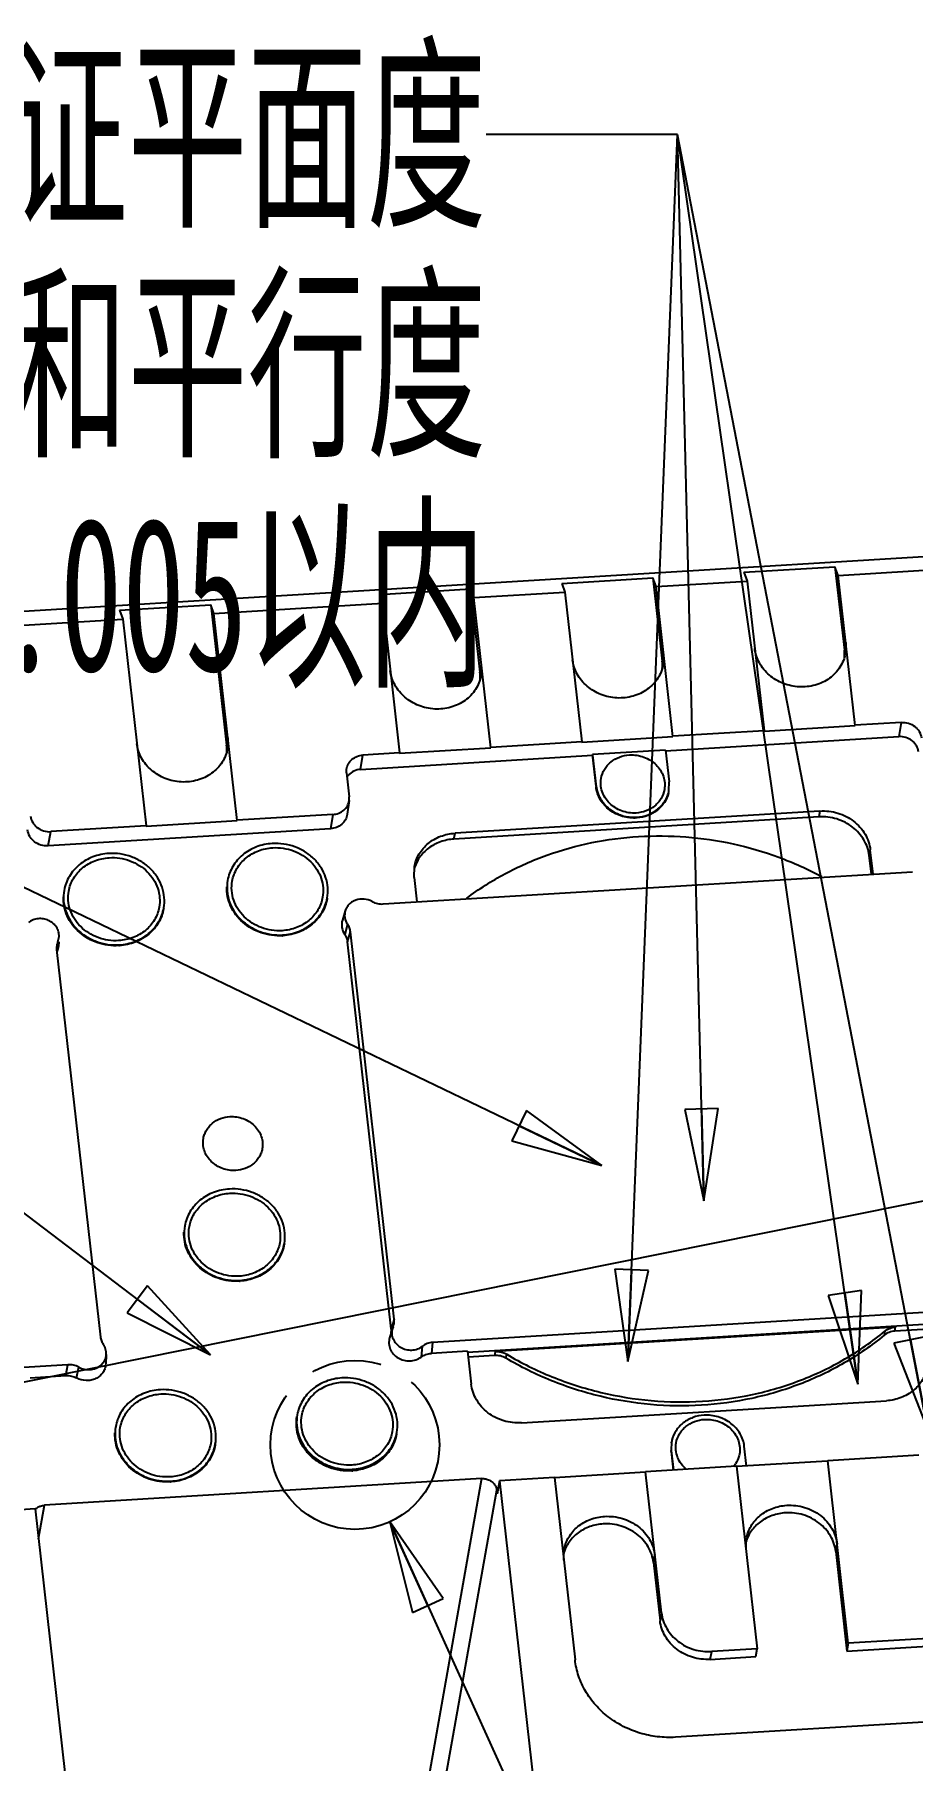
# Model space of a CAD drawing. Header units: millimetres. Extents: x 3 to 104, y 2 to 73.
# Drawn here: x 86.08 to 93.25, y 24.46 to 38.55 of the extents above; entities that cross this region are included whole.
import ezdxf

# ---------------------------------------------------------------- set-up
doc = ezdxf.new("R2010")
doc.units = ezdxf.units.MM
doc.header["$LTSCALE"] = 5.775
doc.linetypes.add('PHANTOM', pattern=[0.8, 0.45, -0.05, 0.1, -0.05, 0.1, -0.05])
doc.layers.get('0').update_dxf_attribs({"linetype": 'CONTINUOUS'})
doc.layers.add('DEFAULT_3', color=7, linetype='PHANTOM')
doc.layers.add('NOTE', color=7, linetype='CONTINUOUS')
doc.styles.get("Standard").update_dxf_attribs({"font": 'txt', "width": 0.6})
doc.dimstyles.get("Standard").update_dxf_attribs({"dimtxt": 0.625, "dimasz": 0.75, "dimexe": 1.75, "dimexo": 0.875, "dimtad": 1, "dimdec": 3, "dimzin": 0, "dimdsep": 46, "dimtxsty": 'Standard', "dimblk": 'CLOSED', "dimblk1": 'CLOSED', "dimblk2": 'CLOSED', "dimcen": 0.09, "dimadec": 0, "dimazin": 0, "dimtol": 1, "dimtp": 0.001, "dimtm": 0.001, "dimtfac": 1, "dimtdec": 3, "dimtofl": 0, "dimtmove": 0, "dimatfit": 3, "dimldrblk": 'CLOSED', "dimfxl": 0, "dimtolj": 1, "dimtzin": 0, "dimarcsym": 0})

# ---------------------------------------------------------------- blocks, each defined once
blk = doc.blocks.new('_CLOSED')
at = {"color": 0, "linetype": 'ByBlock'}
for p, q in [((0, 0), (-1, 0.183)), ((-1, 0.183), (-1, -0.183)), ((-1, -0.183), (0, 0)), ((-1, 0), (0, 0))]:
    blk.add_line(p, q, dxfattribs=at)

msp = doc.modelspace()

# ---------------------------------------------------------------- linework, layer by layer
at = {"color": 7, "linetype": 'Continuous'}
for p, q in [((97.4745, 34.5397), (76.7933, 33.2821)), ((92.6462, 34.1365), (97.7376, 34.4461)), ((90.3878, 34.0722), (91.1317, 34.1175)), ((91.1317, 34.1175), (91.2087, 33.4367)), ((91.1584, 34.046), (91.1317, 34.1175)), ((91.8757, 34.1627), (92.6196, 34.208)), ((91.8757, 34.1627), (91.9023, 34.0913)), ((92.6196, 34.208), (92.6965, 33.5272)), ((92.6462, 34.1365), (92.6196, 34.208)), ((92.7839, 32.9116), (92.6462, 34.1365)), ((88.9, 33.9818), (89.6439, 34.027)), ((88.9, 33.9818), (88.9266, 33.9103)), ((89.6439, 34.027), (89.7208, 33.3463)), ((89.6705, 33.9555), (89.6439, 34.027)), ((89.6705, 33.9555), (90.4145, 34.0008)), ((89.8082, 32.7306), (89.6705, 33.9555)), ((90.3878, 34.0722), (90.4145, 34.0008)), ((90.4145, 34.0008), (90.5526, 32.7784)), ((91.1584, 34.046), (91.9023, 34.0913)), ((91.2961, 32.8211), (91.1584, 34.046)), ((91.9023, 34.0913), (92.0404, 32.8689)), ((86.7779, 33.8527), (87.5218, 33.898)), ((86.7779, 33.8527), (86.8045, 33.7812)), ((87.5218, 33.898), (87.6514, 32.7511)), ((87.5484, 33.8265), (87.5218, 33.898)), ((87.5484, 33.8265), (88.9266, 33.9103)), ((87.7388, 32.1354), (87.5484, 33.8265)), ((88.9266, 33.9103), (89.0647, 32.6879)), ((85.4263, 33.6974), (86.8045, 33.7812)), ((86.8045, 33.7812), (86.9953, 32.0928)), ((92.7074, 33.5886), (92.6965, 33.5272)), ((92.7074, 33.5886), (92.7046, 33.5001)), ((89.7317, 33.4076), (89.7208, 33.3463)), ((89.7317, 33.4076), (89.7289, 33.3191)), ((91.2196, 33.4981), (91.2087, 33.4367)), ((91.2196, 33.4981), (91.2167, 33.4096)), ((92.0404, 32.8689), (91.2965, 32.8237)), ((92.04, 32.8663), (92.7839, 32.9115)), ((92.0404, 32.8689), (92.04, 32.8663)), ((92.7839, 32.9116), (92.7844, 32.9141)), ((93.1605, 32.937), (92.7844, 32.9142)), ((93.1605, 32.937), (93.141, 32.8209)), ((87.6623, 32.8125), (87.6514, 32.7511)), ((87.6623, 32.8125), (87.6594, 32.724)), ((89.0647, 32.688), (88.7647, 32.6697)), ((89.0643, 32.6853), (89.8082, 32.7306)), ((89.0647, 32.6879), (89.0643, 32.6854)), ((89.8082, 32.7306), (89.8087, 32.7332)), ((90.5526, 32.7784), (89.8087, 32.7332)), ((90.5521, 32.7758), (91.2961, 32.821)), ((90.5526, 32.7784), (90.5521, 32.7758)), ((91.2368, 32.7116), (90.6408, 32.6754)), ((91.2357, 32.705), (93.141, 32.8209)), ((91.2368, 32.7116), (91.2661, 32.4526)), ((91.2961, 32.8211), (91.2965, 32.8236)), ((88.6308, 32.5248), (88.6313, 32.5559)), ((88.7453, 32.5535), (88.7647, 32.6697)), ((88.7453, 32.5535), (90.6397, 32.6687)), ((90.6408, 32.6754), (90.6397, 32.6687)), ((90.6397, 32.6687), (90.6689, 32.4099)), ((90.67, 32.4163), (90.6408, 32.6754)), ((88.6308, 32.5248), (88.6528, 32.3299)), ((90.67, 32.4163), (90.6689, 32.4099)), ((91.2638, 32.3817), (91.2661, 32.4526)), ((88.6525, 32.2995), (88.6371, 32.1868)), ((88.6523, 32.2989), (88.6528, 32.3299)), ((91.2627, 32.3755), (91.2639, 32.3819)), ((86.9949, 32.0901), (87.7388, 32.1354)), ((87.7388, 32.1354), (87.7392, 32.138)), ((88.5193, 32.1855), (87.7392, 32.138)), ((88.5193, 32.1855), (88.4999, 32.0693)), ((92.4884, 32.1659), (89.5083, 31.9847)), ((92.497, 32.2139), (89.5168, 32.0327)), ((92.497, 32.2139), (92.4884, 32.1659)), ((88.4999, 32.0693), (86.1958, 31.9292)), ((86.1958, 31.9292), (86.2152, 32.0454)), ((86.9953, 32.0928), (86.2152, 32.0454)), ((86.9953, 32.0928), (86.9949, 32.0902)), ((89.5083, 31.9847), (89.5168, 32.0327)), ((92.8993, 31.8495), (92.9078, 31.8976)), ((92.9165, 31.6974), (92.8993, 31.8495)), ((92.9303, 31.6982), (92.9078, 31.8976)), ((88.9292, 31.4549), (93.2524, 31.7178)), ((89.1826, 31.671), (89.1854, 31.7596)), ((86.3252, 31.5664), (86.3241, 31.56)), ((87.6601, 31.6476), (87.659, 31.6412)), ((89.1826, 31.671), (89.2051, 31.4717)), ((87.1387, 31.422), (87.1376, 31.4156)), ((88.4736, 31.5032), (88.4725, 31.4968)), ((88.6209, 31.4001), (88.5973, 31.3227)), ((88.6398, 31.2895), (88.6167, 31.2058)), ((86.2714, 31.1076), (86.2735, 31.1457)), ((86.2735, 31.1457), (86.2835, 31.1882)), ((86.2812, 31.1453), (86.2791, 31.1071)), ((88.6394, 31.1459), (88.6632, 31.2287)), ((88.9963, 27.9876), (88.6394, 31.146)), ((89.0206, 28.0661), (88.6632, 31.2287)), ((86.2635, 31.1031), (86.2641, 31.0829)), ((86.2641, 31.0829), (86.6215, 27.9201)), ((86.2689, 31.0631), (86.27, 31.0826)), ((86.27, 31.0826), (86.2711, 31.1027)), ((86.2711, 31.1027), (86.2714, 31.1076)), ((87.3099, 28.8274), (87.3087, 28.821)), ((88.1234, 28.683), (88.1223, 28.6766)), ((89.0206, 28.0661), (88.9963, 27.9876)), ((93.6569, 28.138), (89.3337, 27.8751)), ((89.0063, 27.9901), (88.9826, 27.9128)), ((89.0111, 28.0033), (89.0063, 27.9896)), ((89.0111, 28.0033), (89.0159, 28.0161)), ((89.6185, 27.7973), (93.3437, 28.0238)), ((93.114, 28.0003), (89.8447, 27.8015)), ((93.0264, 27.9667), (93.0207, 27.9347)), ((93.1083, 27.9683), (93.114, 28.0003)), ((93.3363, 27.9822), (93.1083, 27.9683)), ((86.6689, 27.7779), (86.6645, 27.6971)), ((89.25, 27.8445), (89.241, 27.7567)), ((89.3337, 27.8751), (89.3236, 27.7864)), ((89.6195, 27.8044), (89.3236, 27.7864)), ((89.6195, 27.8044), (89.6499, 27.5353)), ((89.839, 27.7695), (89.6249, 27.7565)), ((89.8447, 27.8015), (89.839, 27.7695)), ((89.933, 27.7469), (89.9387, 27.779)), ((86.3554, 27.694), (82.0324, 27.4311)), ((86.3391, 27.6049), (86.3554, 27.694)), ((86.4272, 27.5856), (86.4449, 27.6739)), ((86.0488, 27.5872), (86.3388, 27.6049)), ((90.0607, 27.2189), (93.0409, 27.4002)), ((86.7461, 27.1888), (86.745, 27.1825)), ((91.2852, 27.0633), (91.2829, 26.9924)), ((91.284, 27.0566), (91.2851, 27.063)), ((87.5596, 27.0444), (87.5585, 27.0381)), ((91.2818, 26.986), (91.2829, 26.9924)), ((91.2818, 26.986), (91.2991, 26.8331)), ((91.2829, 26.9924), (91.3009, 26.8332)), ((91.8972, 26.8671), (91.879, 27.0287)), ((93.3041, 26.9551), (92.5602, 26.9098)), ((90.3284, 26.7741), (89.8813, 26.7469)), ((91.0719, 26.8169), (90.3279, 26.7716)), ((90.3284, 26.7741), (90.4967, 25.2848)), ((91.0723, 26.8194), (91.0719, 26.8168)), ((91.8163, 26.8646), (91.0723, 26.8193)), ((91.2024, 25.6685), (91.0723, 26.8194)), ((92.5597, 26.9074), (91.8158, 26.8621)), ((91.8163, 26.8646), (91.9846, 25.3752)), ((92.5602, 26.9099), (92.5597, 26.9073)), ((92.7285, 25.4205), (92.5602, 26.9099)), ((89.7345, 26.7639), (86.1636, 26.5468)), ((89.7345, 26.7639), (88.6198, 20.4836)), ((88.7429, 20.3889), (89.8576, 26.6692)), ((89.861, 26.639), (89.8576, 26.6692)), ((89.8813, 26.7469), (89.861, 26.639)), ((89.8813, 26.7469), (90.2413, 23.5614)), ((86.0873, 26.5162), (85.1209, 26.4574)), ((86.0873, 26.5162), (86.4473, 23.3306)), ((86.1149, 26.272), (86.1636, 26.5468)), ((92.6253, 26.1689), (92.6362, 26.2303)), ((91.1375, 26.0784), (91.1484, 26.1398)), ((91.1375, 26.0784), (91.191, 25.6046)), ((92.6253, 26.1689), (92.7171, 25.3565)), ((91.2024, 25.6685), (91.191, 25.6046)), ((91.9846, 25.3752), (91.6126, 25.3526)), ((91.9732, 25.3113), (91.9846, 25.3752)), ((92.7285, 25.4205), (92.7171, 25.3565)), ((92.7171, 25.3565), (93.4611, 25.4018)), ((93.4724, 25.4657), (92.7285, 25.4205)), ((91.6013, 25.2887), (91.6126, 25.3526)), ((91.6013, 25.2887), (91.9732, 25.3113)), ((98.9417, 25.1167), (91.3171, 24.653))]:
    msp.add_line(p, q, dxfattribs=at)
for centre, radius, start, end in [((92.269, 33.5779), 0.3075, 186.44752, 187.23339), ((90.7811, 33.4874), 0.3075, 186.44752, 187.23339), ((90.9027, 33.4022), 0.3079, 355.33309, 6.44323), ((92.3906, 33.4927), 0.3079, 355.33309, 6.44323), ((89.2933, 33.3969), 0.3075, 186.44752, 187.23339), ((89.4149, 33.3117), 0.3079, 355.33309, 6.44323), ((87.2239, 32.8017), 0.3075, 186.44752, 187.23339), ((87.3455, 32.7165), 0.3079, 355.33309, 6.44323), ((88.74, 32.423), 0.1263, 137.23977, 148.34076), ((86.3864, 31.0968), 0.123, 156.55627, 177.02979), ((88.0809, 31.6391), 0.4439, 273.48009, 274.14246), ((86.1542, 31.113), 0.125, 336.9631, 344.86286), ((86.1504, 31.114), 0.1289, 344.86875, 353.65317), ((86.149, 31.1142), 0.1303, 353.6433, 356.997), ((86.746, 31.558), 0.4439, 273.48009, 274.14246), ((87.7307, 28.819), 0.4439, 273.48009, 274.14246), ((88.8982, 28.0523), 0.1231, 342.92071, 6.43593), ((88.8744, 27.9737), 0.1227, 350.31742, 356.63826), ((88.8734, 27.9738), 0.1237, 356.64908, 6.41982), ((91.5248, 27.0207), 0.2433, 166.52713, 169.9116), ((88.6483, 27.2707), 0.444, 273.48017, 274.43852), ((91.6182, 27.0078), 0.226, 319.50725, 327.22167), ((87.167, 27.1805), 0.4439, 273.48009, 274.13566), ((92.1996, 26.2196), 0.3092, 169.95369, 185.46368), ((90.7117, 26.1291), 0.3092, 169.95369, 185.46368), ((90.7094, 26.129), 0.3069, 185.49064, 186.44699), ((92.1972, 26.2195), 0.3069, 185.49064, 186.44699)]:
    msp.add_arc(centre, radius, start, end, dxfattribs=at)
for points, knots in [([(92.7046, 33.5001), (92.7011, 33.4802), (92.6899, 33.4409), (92.6618, 33.3862), (92.6232, 33.3374), (92.5592, 33.2817), (92.4594, 33.2344), (92.3263, 33.2202), (92.1945, 33.2487), (92.0798, 33.317), (91.9966, 33.4169), (91.9692, 33.4984), (91.964, 33.5392)], [0, 0, 0, 0, 0.0592022, 0.1187733, 0.1791396, 0.2405469, 0.3662875, 0.4957045, 0.6262767, 0.7549957, 0.8796532, 1, 1, 1, 1]), ([(91.2168, 33.4096), (91.2132, 33.3897), (91.2021, 33.3504), (91.174, 33.2957), (91.1354, 33.2469), (91.0713, 33.1912), (90.9716, 33.1439), (90.8384, 33.1297), (90.7066, 33.1583), (90.592, 33.2265), (90.5087, 33.3264), (90.4813, 33.408), (90.4761, 33.4487)], [0, 0, 0, 0, 0.0592022, 0.1187733, 0.1791396, 0.2405469, 0.3662875, 0.4957045, 0.6262767, 0.7549957, 0.8796532, 1, 1, 1, 1]), ([(89.7289, 33.3191), (89.7254, 33.2992), (89.7142, 33.26), (89.6861, 33.2053), (89.6475, 33.1564), (89.5835, 33.1007), (89.4837, 33.0534), (89.3506, 33.0392), (89.2187, 33.0678), (89.1041, 33.136), (89.0208, 33.2359), (88.9934, 33.3175), (88.9883, 33.3582)], [0, 0, 0, 0, 0.0592022, 0.1187733, 0.1791396, 0.2405469, 0.3662875, 0.4957045, 0.6262767, 0.7549957, 0.8796532, 1, 1, 1, 1]), ([(93.1605, 32.937), (93.18, 32.9382), (93.2196, 32.9336), (93.2638, 32.9111), (93.2919, 32.885), (93.3138, 32.8551), (93.323, 32.8282), (93.3251, 32.8103)], [0, 0, 0, 0, 0.2580418, 0.5136169, 0.6390187, 0.7621134, 1, 1, 1, 1]), ([(87.6595, 32.724), (87.6559, 32.7041), (87.6448, 32.6648), (87.6167, 32.6101), (87.5781, 32.5612), (87.5141, 32.5055), (87.4143, 32.4583), (87.2812, 32.444), (87.1493, 32.4726), (87.0347, 32.5409), (86.9514, 32.6408), (86.924, 32.7223), (86.9189, 32.763)], [0, 0, 0, 0, 0.0592022, 0.1187733, 0.1791396, 0.2405469, 0.3662875, 0.4957045, 0.6262767, 0.7549957, 0.8796532, 1, 1, 1, 1]), ([(93.3006, 32.698), (93.2987, 32.7153), (93.2897, 32.7414), (93.2685, 32.7704), (93.2412, 32.7957), (93.1984, 32.8175), (93.16, 32.822), (93.141, 32.8209)], [0, 0, 0, 0, 0.2378866, 0.3609813, 0.4863831, 0.7419582, 1, 1, 1, 1]), ([(88.6312, 32.5559), (88.6333, 32.5709), (88.6434, 32.6006), (88.6739, 32.6371), (88.7159, 32.6618), (88.7483, 32.6687), (88.7647, 32.6697)], [0, 0, 0, 0, 0.2402727, 0.4851963, 0.7387614, 1, 1, 1, 1]), ([(88.7453, 32.5535), (88.7267, 32.5524), (88.6902, 32.5437), (88.6595, 32.5219), (88.6473, 32.5087)], [0, 0, 0, 0, 0.5093648, 1, 1, 1, 1]), ([(90.7096, 32.4805), (90.7141, 32.5058), (90.7282, 32.5433), (90.759, 32.5857), (90.7976, 32.6234), (90.8582, 32.6581), (90.9133, 32.6697), (90.9413, 32.6714)], [0, 0, 0, 0, 0.2397515, 0.3618404, 0.4857491, 0.7390601, 1, 1, 1, 1]), ([(90.9413, 32.6714), (90.9809, 32.6738), (91.0421, 32.6647), (91.1133, 32.6296), (91.1595, 32.5931), (91.1958, 32.5482), (91.2202, 32.4973), (91.2315, 32.443), (91.2296, 32.4062), (91.2265, 32.3885)], [0, 0, 0, 0, 0.2596255, 0.3890897, 0.5164586, 0.6410385, 0.7627286, 0.882039, 1, 1, 1, 1]), ([(91.0033, 32.1573), (90.9639, 32.1542), (90.8837, 32.1624), (90.7938, 32.2068), (90.7364, 32.2592), (90.7025, 32.3051), (90.6791, 32.3558), (90.6709, 32.3919), (90.6689, 32.4099)], [0, 0, 0, 0, 0.2575077, 0.5128347, 0.6382095, 0.7611181, 0.8817015, 1, 1, 1, 1]), ([(90.67, 32.4163), (90.6721, 32.3985), (90.6801, 32.3629), (90.703, 32.3127), (90.7362, 32.2672), (90.7924, 32.215), (90.8806, 32.1702), (90.9597, 32.1609), (90.9987, 32.1633)], [0, 0, 0, 0, 0.1183159, 0.2388786, 0.361734, 0.4870496, 0.7422783, 1, 1, 1, 1]), ([(90.9948, 32.1975), (90.9552, 32.1951), (90.894, 32.2042), (90.8228, 32.2393), (90.7766, 32.2758), (90.7403, 32.3207), (90.7159, 32.3716), (90.7047, 32.4259), (90.7065, 32.4627), (90.7096, 32.4805)], [0, 0, 0, 0, 0.2596255, 0.3890897, 0.5164586, 0.6410385, 0.7627286, 0.882039, 1, 1, 1, 1]), ([(88.5193, 32.1855), (88.5357, 32.1865), (88.5679, 32.1934), (88.6098, 32.218), (88.6402, 32.2543), (88.6503, 32.284), (88.6524, 32.2989)], [0, 0, 0, 0, 0.2612386, 0.5148037, 0.7597273, 1, 1, 1, 1]), ([(91.2265, 32.3885), (91.222, 32.3631), (91.2079, 32.3256), (91.1771, 32.2832), (91.1385, 32.2455), (91.0779, 32.2108), (91.0228, 32.1992), (90.9948, 32.1975)], [0, 0, 0, 0, 0.2397515, 0.3618404, 0.4857491, 0.7390601, 1, 1, 1, 1]), ([(90.9987, 32.1633), (91.0307, 32.1652), (91.0937, 32.1784), (91.1631, 32.2182), (91.2073, 32.2612), (91.2339, 32.298), (91.2534, 32.3384), (91.2612, 32.3671), (91.2638, 32.3817)], [0, 0, 0, 0, 0.2606584, 0.5136908, 0.6374843, 0.7594402, 0.8800262, 1, 1, 1, 1]), ([(91.2596, 32.3607), (91.2531, 32.3336), (91.2359, 32.2941), (91.2011, 32.2493), (91.1584, 32.2096), (91.0927, 32.1727), (91.0335, 32.1596), (91.0033, 32.1573)], [0, 0, 0, 0, 0.2400077, 0.3622447, 0.4862684, 0.7395359, 1, 1, 1, 1]), ([(86.0511, 32.1717), (86.0532, 32.1538), (86.0624, 32.127), (86.0842, 32.0973), (86.1122, 32.0712), (86.1563, 32.0488), (86.1957, 32.0442), (86.2152, 32.0454)], [0, 0, 0, 0, 0.2378866, 0.3609813, 0.4863831, 0.7419582, 1, 1, 1, 1]), ([(88.637, 32.1862), (88.6349, 32.1708), (88.6245, 32.1403), (88.5932, 32.1028), (88.55, 32.0774), (88.5168, 32.0703), (88.4999, 32.0693)], [0, 0, 0, 0, 0.2402727, 0.4851963, 0.7387614, 1, 1, 1, 1]), ([(92.8993, 31.8495), (92.8968, 31.8718), (92.8867, 31.9164), (92.858, 31.9791), (92.8166, 32.0359), (92.7463, 32.1012), (92.636, 32.1573), (92.5372, 32.1689), (92.4884, 32.1659)], [0, 0, 0, 0, 0.1183159, 0.2388786, 0.361734, 0.4870496, 0.7422783, 1, 1, 1, 1]), ([(92.497, 32.2139), (92.5457, 32.2169), (92.6446, 32.2053), (92.7548, 32.1492), (92.8251, 32.084), (92.8666, 32.0271), (92.8953, 31.9644), (92.9053, 31.9198), (92.9078, 31.8976)], [0, 0, 0, 0, 0.2577219, 0.5129507, 0.6382663, 0.7611216, 0.8816842, 1, 1, 1, 1]), ([(86.1958, 31.9292), (86.1757, 31.928), (86.135, 31.9327), (86.0897, 31.9558), (86.0607, 31.9827), (86.0383, 32.0134), (86.0288, 32.041), (86.0267, 32.0594)], [0, 0, 0, 0, 0.2580418, 0.5136169, 0.6390187, 0.7621134, 1, 1, 1, 1]), ([(89.5083, 31.9847), (89.4707, 31.9824), (89.3969, 31.9676), (89.3143, 31.9236), (89.26, 31.8756), (89.2262, 31.8344), (89.1999, 31.7888), (89.1878, 31.756), (89.1831, 31.7393)], [0, 0, 0, 0, 0.2601408, 0.5133325, 0.6373128, 0.7595069, 0.8802058, 1, 1, 1, 1]), ([(89.1854, 31.7596), (89.1886, 31.7778), (89.1985, 31.8138), (89.2228, 31.8643), (89.256, 31.9102), (89.3113, 31.964), (89.398, 32.0137), (89.4767, 32.0302), (89.5168, 32.0327)], [0, 0, 0, 0, 0.1199739, 0.24056, 0.362516, 0.4863095, 0.7393418, 1, 1, 1, 1]), ([(89.6128, 31.5027), (89.7114, 31.5766), (89.922, 31.7103), (90.2663, 31.8625), (90.6338, 31.9647), (91.0159, 32.0146), (91.404, 32.0111), (91.789, 31.9544), (92.1623, 31.8457), (92.3986, 31.7397), (92.512, 31.679)], [0, 0, 0, 0, 0.1208178, 0.2434656, 0.3677901, 0.4934678, 0.620052, 0.7470218, 0.8738378, 1, 1, 1, 1]), ([(86.6898, 31.8671), (86.6458, 31.8644), (86.559, 31.8462), (86.4636, 31.7915), (86.4028, 31.7322), (86.3663, 31.6816), (86.3396, 31.6259), (86.3288, 31.5863), (86.3252, 31.5663)], [0, 0, 0, 0, 0.2606913, 0.5137186, 0.6375181, 0.7594856, 0.8801006, 1, 1, 1, 1]), ([(87.1387, 31.4221), (87.1437, 31.45), (87.1465, 31.5078), (87.1288, 31.5933), (87.0903, 31.6734), (87.0332, 31.744), (86.9606, 31.8014), (86.8762, 31.8428), (86.7845, 31.8662), (86.7212, 31.869), (86.6898, 31.8671)], [0, 0, 0, 0, 0.1177896, 0.23693, 0.358459, 0.4828735, 0.6100741, 0.7393715, 0.8698211, 1, 1, 1, 1]), ([(88.0247, 31.9483), (87.9806, 31.9456), (87.8939, 31.9274), (87.7985, 31.8726), (87.7377, 31.8134), (87.7012, 31.7628), (87.6745, 31.7071), (87.6637, 31.6675), (87.6601, 31.6475)], [0, 0, 0, 0, 0.2606913, 0.5137186, 0.6375181, 0.7594856, 0.8801006, 1, 1, 1, 1]), ([(87.6977, 31.6411), (87.7009, 31.6592), (87.7108, 31.6951), (87.735, 31.7456), (87.7682, 31.7915), (87.8233, 31.8453), (87.91, 31.8949), (87.9886, 31.9114), (88.0286, 31.9139)], [0, 0, 0, 0, 0.1198829, 0.2404924, 0.3624624, 0.4862503, 0.7393144, 1, 1, 1, 1]), ([(88.4736, 31.5032), (88.4786, 31.5312), (88.4814, 31.589), (88.4637, 31.6745), (88.4252, 31.7546), (88.3681, 31.8251), (88.2955, 31.8826), (88.2111, 31.924), (88.1194, 31.9474), (88.0561, 31.9502), (88.0247, 31.9483)], [0, 0, 0, 0, 0.1177896, 0.23693, 0.358459, 0.4828735, 0.6100741, 0.7393715, 0.8698211, 1, 1, 1, 1]), ([(88.0286, 31.9139), (88.0571, 31.9156), (88.1146, 31.913), (88.1979, 31.8918), (88.2745, 31.8542), (88.3404, 31.802), (88.3922, 31.7379), (88.4271, 31.6652), (88.4432, 31.5875), (88.4406, 31.5351), (88.4361, 31.5097)], [0, 0, 0, 0, 0.1301581, 0.2606521, 0.3899368, 0.517129, 0.6415363, 0.7630576, 0.8822026, 1, 1, 1, 1]), ([(86.3628, 31.5599), (86.366, 31.5781), (86.3759, 31.614), (86.4001, 31.6644), (86.4333, 31.7103), (86.4884, 31.7641), (86.5751, 31.8137), (86.6537, 31.8303), (86.6937, 31.8327)], [0, 0, 0, 0, 0.1198829, 0.2404924, 0.3624624, 0.4862503, 0.7393144, 1, 1, 1, 1]), ([(86.6937, 31.8327), (86.7222, 31.8344), (86.7797, 31.8319), (86.863, 31.8107), (86.9396, 31.773), (87.0055, 31.7208), (87.0573, 31.6568), (87.0922, 31.584), (87.1083, 31.5064), (87.1057, 31.4539), (87.1012, 31.4285)], [0, 0, 0, 0, 0.1301581, 0.2606521, 0.3899368, 0.517129, 0.6415363, 0.7630576, 0.8822026, 1, 1, 1, 1]), ([(86.3252, 31.5663), (86.3203, 31.5384), (86.3175, 31.4806), (86.3352, 31.3951), (86.3737, 31.315), (86.4308, 31.2444), (86.5034, 31.187), (86.5877, 31.1456), (86.6795, 31.1222), (86.7428, 31.1194), (86.7741, 31.1213)], [0, 0, 0, 0, 0.1177896, 0.23693, 0.358459, 0.4828735, 0.6100741, 0.7393715, 0.8698211, 1, 1, 1, 1]), ([(86.7702, 31.1557), (86.7418, 31.154), (86.6843, 31.1565), (86.601, 31.1777), (86.5244, 31.2154), (86.4585, 31.2676), (86.4067, 31.3317), (86.3718, 31.4044), (86.3557, 31.482), (86.3583, 31.5345), (86.3628, 31.5599)], [0, 0, 0, 0, 0.1301581, 0.2606521, 0.3899368, 0.517129, 0.6415363, 0.7630576, 0.8822026, 1, 1, 1, 1]), ([(88.1079, 31.1961), (88.0786, 31.1943), (88.0196, 31.1965), (87.9336, 31.2165), (87.8534, 31.2525), (87.7828, 31.3028), (87.7249, 31.3652), (87.6824, 31.4371), (87.6573, 31.515), (87.653, 31.5691), (87.6541, 31.5957)], [0, 0, 0, 0, 0.1295917, 0.2595457, 0.3885509, 0.5157859, 0.6405493, 0.7625994, 0.8821794, 1, 1, 1, 1]), ([(87.6601, 31.6475), (87.6552, 31.6196), (87.6524, 31.5618), (87.6701, 31.4763), (87.7086, 31.3962), (87.7657, 31.3256), (87.8383, 31.2682), (87.9226, 31.2267), (88.0144, 31.2034), (88.0777, 31.2006), (88.109, 31.2025)], [0, 0, 0, 0, 0.1177896, 0.23693, 0.358459, 0.4828735, 0.6100741, 0.7393715, 0.8698211, 1, 1, 1, 1]), ([(88.1051, 31.2369), (88.0767, 31.2352), (88.0192, 31.2377), (87.9359, 31.2589), (87.8593, 31.2966), (87.7934, 31.3487), (87.7416, 31.4128), (87.7067, 31.4856), (87.6906, 31.5632), (87.6932, 31.6157), (87.6977, 31.6411)], [0, 0, 0, 0, 0.1301581, 0.2606521, 0.3899368, 0.517129, 0.6415363, 0.7630576, 0.8822026, 1, 1, 1, 1]), ([(86.773, 31.1149), (86.7438, 31.1131), (86.6847, 31.1153), (86.5987, 31.1353), (86.5185, 31.1713), (86.4479, 31.2216), (86.39, 31.2841), (86.3475, 31.3559), (86.3224, 31.4339), (86.3181, 31.4879), (86.3192, 31.5145)], [0, 0, 0, 0, 0.1295917, 0.2595457, 0.3885509, 0.5157859, 0.6405493, 0.7625994, 0.8821794, 1, 1, 1, 1]), ([(87.1012, 31.4285), (87.098, 31.4103), (87.0881, 31.3745), (87.0639, 31.324), (87.0307, 31.2781), (86.9755, 31.2243), (86.8889, 31.1747), (86.8102, 31.1581), (86.7702, 31.1557)], [0, 0, 0, 0, 0.1198829, 0.2404924, 0.3624624, 0.4862503, 0.7393144, 1, 1, 1, 1]), ([(86.7741, 31.1213), (86.8182, 31.124), (86.9049, 31.1422), (87.0004, 31.197), (87.0612, 31.2562), (87.0977, 31.3068), (87.1244, 31.3625), (87.1352, 31.4021), (87.1387, 31.4221)], [0, 0, 0, 0, 0.2606913, 0.5137186, 0.6375181, 0.7594856, 0.8801006, 1, 1, 1, 1]), ([(88.4361, 31.5097), (88.4328, 31.4915), (88.423, 31.4556), (88.3988, 31.4051), (88.3656, 31.3593), (88.3104, 31.3055), (88.2238, 31.2558), (88.1451, 31.2393), (88.1051, 31.2369)], [0, 0, 0, 0, 0.1198829, 0.2404924, 0.3624624, 0.4862503, 0.7393144, 1, 1, 1, 1]), ([(88.109, 31.2025), (88.1531, 31.2052), (88.2398, 31.2234), (88.3353, 31.2781), (88.3961, 31.3374), (88.4326, 31.388), (88.4593, 31.4437), (88.4701, 31.4832), (88.4736, 31.5032)], [0, 0, 0, 0, 0.2606913, 0.5137186, 0.6375181, 0.7594856, 0.8801006, 1, 1, 1, 1]), ([(88.4725, 31.4968), (88.469, 31.477), (88.4583, 31.4378), (88.432, 31.3826), (88.3961, 31.3324), (88.3362, 31.2734), (88.2422, 31.2185), (88.1566, 31.1996), (88.113, 31.1964)], [0, 0, 0, 0, 0.1199482, 0.2406028, 0.3625895, 0.4863835, 0.7393465, 1, 1, 1, 1]), ([(88.8397, 31.475), (88.8199, 31.4859), (88.7754, 31.4994), (88.7181, 31.4928), (88.6779, 31.474), (88.6523, 31.454), (88.6326, 31.4291), (88.6239, 31.4099), (88.6209, 31.4)], [0, 0, 0, 0, 0.2582367, 0.5142984, 0.6397046, 0.7622047, 0.8820332, 1, 1, 1, 1]), ([(88.8397, 31.475), (88.8532, 31.4675), (88.8827, 31.4565), (88.9141, 31.454), (88.9296, 31.4549)], [0, 0, 0, 0, 0.4992891, 1, 1, 1, 1]), ([(86.2836, 31.1882), (86.2843, 31.2014), (86.2812, 31.2287), (86.264, 31.2665), (86.2358, 31.2984), (86.1991, 31.3218), (86.157, 31.3348), (86.113, 31.3366), (86.0706, 31.3267), (86.0454, 31.3128), (86.0343, 31.3042)], [0, 0, 0, 0, 0.1178092, 0.2382622, 0.3624074, 0.4898662, 0.6192566, 0.7485507, 0.8760245, 1, 1, 1, 1]), ([(87.1376, 31.4157), (87.1341, 31.3958), (87.1234, 31.3566), (87.0971, 31.3015), (87.0612, 31.2512), (87.0014, 31.1922), (86.9073, 31.1373), (86.8217, 31.1184), (86.7781, 31.1152)], [0, 0, 0, 0, 0.1199482, 0.2406028, 0.3625895, 0.4863835, 0.7393465, 1, 1, 1, 1]), ([(88.5972, 31.3226), (88.5914, 31.3035), (88.5887, 31.2613), (88.6051, 31.2226), (88.6167, 31.2057)], [0, 0, 0, 0, 0.4933331, 1, 1, 1, 1]), ([(88.6209, 31.4), (88.6154, 31.3819), (88.6129, 31.3419), (88.6287, 31.3053), (88.6398, 31.2894)], [0, 0, 0, 0, 0.4931594, 1, 1, 1, 1]), ([(88.6632, 31.2287), (88.662, 31.2394), (88.6566, 31.2609), (88.6462, 31.2803), (88.6398, 31.2894)], [0, 0, 0, 0, 0.4946351, 1, 1, 1, 1]), ([(88.6167, 31.2057), (88.6229, 31.1968), (88.6331, 31.1776), (88.6382, 31.1565), (88.6394, 31.146)], [0, 0, 0, 0, 0.5052562, 1, 1, 1, 1]), ([(87.4626, 29.5414), (87.4647, 29.5532), (87.4711, 29.5766), (87.4868, 29.6094), (87.5084, 29.6393), (87.5442, 29.6743), (87.6006, 29.7066), (87.6518, 29.7174), (87.6778, 29.719)], [0, 0, 0, 0, 0.1198968, 0.2405033, 0.3624742, 0.4862318, 0.7393483, 1, 1, 1, 1]), ([(87.6778, 29.719), (87.7146, 29.7212), (87.7893, 29.7103), (87.8688, 29.6606), (87.914, 29.6048), (87.9367, 29.5575), (87.9472, 29.5071), (87.9456, 29.473), (87.9427, 29.4565)], [0, 0, 0, 0, 0.2600037, 0.5157337, 0.6405014, 0.7623868, 0.8818741, 1, 1, 1, 1]), ([(87.7275, 29.2789), (87.6907, 29.2767), (87.6159, 29.2876), (87.5365, 29.3373), (87.4913, 29.3931), (87.4686, 29.4404), (87.4581, 29.4908), (87.4597, 29.5249), (87.4626, 29.5414)], [0, 0, 0, 0, 0.2600037, 0.5157337, 0.6405014, 0.7623868, 0.8818741, 1, 1, 1, 1]), ([(87.9427, 29.4565), (87.9406, 29.4447), (87.9342, 29.4213), (87.9185, 29.3885), (87.8969, 29.3586), (87.8611, 29.3236), (87.8047, 29.2913), (87.7535, 29.2805), (87.7275, 29.2789)], [0, 0, 0, 0, 0.1198968, 0.2405033, 0.3624742, 0.4862318, 0.7393483, 1, 1, 1, 1]), ([(87.6745, 29.1281), (87.6304, 29.1254), (87.5437, 29.1072), (87.4483, 29.0525), (87.3875, 28.9932), (87.351, 28.9426), (87.3242, 28.8869), (87.3134, 28.8474), (87.3099, 28.8274)], [0, 0, 0, 0, 0.2606913, 0.5137186, 0.6375181, 0.7594856, 0.8801006, 1, 1, 1, 1]), ([(87.3475, 28.8209), (87.3507, 28.8391), (87.3605, 28.875), (87.3848, 28.9255), (87.418, 28.9713), (87.4731, 29.0251), (87.5597, 29.0748), (87.6384, 29.0913), (87.6784, 29.0937)], [0, 0, 0, 0, 0.1198829, 0.2404924, 0.3624624, 0.4862503, 0.7393144, 1, 1, 1, 1]), ([(88.1234, 28.6831), (88.1284, 28.711), (88.1311, 28.7688), (88.1134, 28.8543), (88.075, 28.9344), (88.0179, 29.005), (87.9452, 29.0624), (87.8609, 29.1039), (87.7692, 29.1272), (87.7058, 29.13), (87.6745, 29.1281)], [0, 0, 0, 0, 0.1177896, 0.23693, 0.358459, 0.4828735, 0.6100741, 0.7393715, 0.8698211, 1, 1, 1, 1]), ([(87.6784, 29.0937), (87.7068, 29.0954), (87.7643, 29.0929), (87.8476, 29.0717), (87.9242, 29.034), (87.9902, 28.9819), (88.042, 28.9178), (88.0769, 28.845), (88.0929, 28.7674), (88.0903, 28.7149), (88.0858, 28.6895)], [0, 0, 0, 0, 0.1301581, 0.2606521, 0.3899368, 0.517129, 0.6415363, 0.7630576, 0.8822026, 1, 1, 1, 1]), ([(87.7576, 28.3759), (87.7284, 28.3741), (87.6694, 28.3763), (87.5833, 28.3964), (87.5032, 28.4323), (87.4326, 28.4826), (87.3747, 28.5451), (87.3322, 28.6169), (87.3071, 28.6949), (87.3028, 28.749), (87.3038, 28.7756)], [0, 0, 0, 0, 0.1295917, 0.2595457, 0.3885509, 0.5157859, 0.6405493, 0.7625994, 0.8821794, 1, 1, 1, 1]), ([(87.3099, 28.8274), (87.3049, 28.7994), (87.3021, 28.7416), (87.3199, 28.6561), (87.3583, 28.576), (87.4154, 28.5055), (87.488, 28.448), (87.5724, 28.4066), (87.6641, 28.3832), (87.7274, 28.3804), (87.7588, 28.3823)], [0, 0, 0, 0, 0.1177896, 0.23693, 0.358459, 0.4828735, 0.6100741, 0.7393715, 0.8698211, 1, 1, 1, 1]), ([(87.7549, 28.4167), (87.7264, 28.415), (87.6689, 28.4176), (87.5856, 28.4388), (87.509, 28.4764), (87.4431, 28.5286), (87.3913, 28.5927), (87.3564, 28.6654), (87.3404, 28.7431), (87.3429, 28.7955), (87.3475, 28.8209)], [0, 0, 0, 0, 0.1301581, 0.2606521, 0.3899368, 0.517129, 0.6415363, 0.7630576, 0.8822026, 1, 1, 1, 1]), ([(88.0858, 28.6895), (88.0826, 28.6714), (88.0728, 28.6355), (88.0485, 28.585), (88.0153, 28.5391), (87.9602, 28.4853), (87.8736, 28.4357), (87.7949, 28.4192), (87.7549, 28.4167)], [0, 0, 0, 0, 0.1198829, 0.2404924, 0.3624624, 0.4862503, 0.7393144, 1, 1, 1, 1]), ([(87.7588, 28.3823), (87.8029, 28.385), (87.8896, 28.4032), (87.985, 28.458), (88.0458, 28.5172), (88.0823, 28.5678), (88.1091, 28.6235), (88.1199, 28.6631), (88.1234, 28.6831)], [0, 0, 0, 0, 0.2606913, 0.5137186, 0.6375181, 0.7594856, 0.8801006, 1, 1, 1, 1]), ([(88.1223, 28.6767), (88.1188, 28.6569), (88.1081, 28.6177), (88.0818, 28.5625), (88.0458, 28.5122), (87.986, 28.4532), (87.892, 28.3983), (87.8064, 28.3794), (87.7628, 28.3763)], [0, 0, 0, 0, 0.1199482, 0.2406028, 0.3625895, 0.4863835, 0.7393465, 1, 1, 1, 1]), ([(86.6215, 27.9201), (86.6227, 27.9094), (86.6281, 27.8879), (86.6385, 27.8685), (86.6448, 27.8595)], [0, 0, 0, 0, 0.4946412, 1, 1, 1, 1]), ([(88.9825, 27.9124), (88.9781, 27.8977), (88.9744, 27.8664), (88.9856, 27.8201), (89.012, 27.7791), (89.0507, 27.7473), (89.0977, 27.7278), (89.1486, 27.7223), (89.1983, 27.7314), (89.228, 27.7469), (89.241, 27.7567)], [0, 0, 0, 0, 0.1176713, 0.2369284, 0.3597898, 0.4866113, 0.6162372, 0.7464663, 0.875042, 1, 1, 1, 1]), ([(89.0061, 27.9896), (89.002, 27.9758), (88.9985, 27.9463), (89.0093, 27.9026), (89.0344, 27.8641), (89.071, 27.8343), (89.1155, 27.8162), (89.1635, 27.8114), (89.2103, 27.8204), (89.2382, 27.8354), (89.2503, 27.8447)], [0, 0, 0, 0, 0.1177062, 0.2369935, 0.3599063, 0.4867833, 0.6164402, 0.7466424, 0.8751483, 1, 1, 1, 1]), ([(89.9387, 27.779), (90.0575, 27.7086), (90.3072, 27.5855), (90.7052, 27.4583), (91.1185, 27.3908), (91.5361, 27.3849), (91.9468, 27.4407), (92.3398, 27.5569), (92.7047, 27.7303), (92.9246, 27.8827), (93.0264, 27.9667)], [0, 0, 0, 0, 0.1260468, 0.2529619, 0.3801305, 0.5069143, 0.6327223, 0.7570547, 0.8795422, 1, 1, 1, 1]), ([(93.0207, 27.9347), (92.9189, 27.8507), (92.699, 27.6983), (92.3342, 27.5249), (91.9412, 27.4087), (91.6684, 27.3716), (91.5308, 27.3632)], [0, 0, 0, 0, 0.2442847, 0.492686, 0.7448381, 1, 1, 1, 1]), ([(93.1083, 27.9683), (93.0923, 27.9674), (93.0608, 27.9607), (93.0327, 27.9447), (93.0207, 27.9347)], [0, 0, 0, 0, 0.507406, 1, 1, 1, 1]), ([(93.0264, 27.9667), (93.0384, 27.9767), (93.0664, 27.9928), (93.098, 27.9994), (93.114, 28.0003)], [0, 0, 0, 0, 0.4925938, 1, 1, 1, 1]), ([(86.5346, 27.6538), (86.5519, 27.6549), (86.586, 27.6624), (86.6227, 27.6854), (86.645, 27.7102), (86.6618, 27.7378), (86.668, 27.7619), (86.6689, 27.7778)], [0, 0, 0, 0, 0.2615172, 0.5145577, 0.6382107, 0.76008, 1, 1, 1, 1]), ([(86.6689, 27.7778), (86.6697, 27.792), (86.6661, 27.8212), (86.6532, 27.8475), (86.6448, 27.8595)], [0, 0, 0, 0, 0.4936996, 1, 1, 1, 1]), ([(89.241, 27.7567), (89.2527, 27.7654), (89.2792, 27.7795), (89.3087, 27.7854), (89.3236, 27.7864)], [0, 0, 0, 0, 0.4932896, 1, 1, 1, 1]), ([(89.3337, 27.8751), (89.3186, 27.8742), (89.2888, 27.8681), (89.262, 27.8537), (89.2503, 27.8447)], [0, 0, 0, 0, 0.5068819, 1, 1, 1, 1]), ([(89.933, 27.7469), (89.919, 27.7552), (89.8883, 27.7676), (89.8553, 27.7705), (89.839, 27.7695)], [0, 0, 0, 0, 0.4989938, 1, 1, 1, 1]), ([(89.8447, 27.8015), (89.861, 27.8025), (89.894, 27.7996), (89.9247, 27.7872), (89.9387, 27.779)], [0, 0, 0, 0, 0.5010062, 1, 1, 1, 1]), ([(86.4449, 27.6739), (86.4313, 27.6814), (86.4019, 27.6924), (86.3705, 27.6949), (86.355, 27.694)], [0, 0, 0, 0, 0.4992844, 1, 1, 1, 1]), ([(86.6645, 27.6969), (86.6638, 27.6848), (86.6589, 27.6604), (86.6417, 27.6272), (86.6157, 27.5994), (86.5828, 27.5787), (86.5449, 27.5664), (86.4914, 27.562), (86.4508, 27.5729), (86.4272, 27.5856)], [0, 0, 0, 0, 0.1179685, 0.2369579, 0.3583388, 0.4828783, 0.6105189, 0.740423, 1, 1, 1, 1]), ([(86.4449, 27.6739), (86.4585, 27.6665), (86.4878, 27.6554), (86.5191, 27.6529), (86.5346, 27.6538)], [0, 0, 0, 0, 0.4992824, 1, 1, 1, 1]), ([(91.5308, 27.3632), (91.3922, 27.3548), (91.1128, 27.3588), (90.6995, 27.4263), (90.3015, 27.5535), (90.0518, 27.6766), (89.933, 27.7469)], [0, 0, 0, 0, 0.2501264, 0.500995, 0.7513544, 1, 1, 1, 1]), ([(93.3723, 27.6732), (93.3691, 27.655), (93.3592, 27.6191), (93.3349, 27.5686), (93.3017, 27.5226), (93.2465, 27.4688), (93.1597, 27.4191), (93.081, 27.4026), (93.0409, 27.4002)], [0, 0, 0, 0, 0.1199739, 0.24056, 0.362516, 0.4863095, 0.7393418, 1, 1, 1, 1]), ([(86.3388, 27.6049), (86.3541, 27.6058), (86.3848, 27.6034), (86.4138, 27.5927), (86.4272, 27.5856)], [0, 0, 0, 0, 0.5006301, 1, 1, 1, 1]), ([(87.1107, 27.4895), (87.0666, 27.4868), (86.9799, 27.4686), (86.8845, 27.4138), (86.8237, 27.3546), (86.7872, 27.3039), (86.7605, 27.2483), (86.7497, 27.2087), (86.7461, 27.1887)], [0, 0, 0, 0, 0.2606913, 0.5137186, 0.6375181, 0.7594856, 0.8801006, 1, 1, 1, 1]), ([(87.5596, 27.0444), (87.5646, 27.0724), (87.5674, 27.1302), (87.5497, 27.2157), (87.5112, 27.2958), (87.4541, 27.3663), (87.3815, 27.4237), (87.2971, 27.4652), (87.2054, 27.4886), (87.1421, 27.4914), (87.1107, 27.4895)], [0, 0, 0, 0, 0.1177896, 0.23693, 0.358459, 0.4828735, 0.6100741, 0.7393715, 0.8698211, 1, 1, 1, 1]), ([(88.5933, 27.586), (88.5492, 27.5833), (88.4625, 27.5651), (88.367, 27.5103), (88.3062, 27.451), (88.2697, 27.4004), (88.243, 27.3448), (88.2322, 27.3052), (88.2286, 27.2852)], [0, 0, 0, 0, 0.2606913, 0.5137186, 0.6375181, 0.7594856, 0.8801006, 1, 1, 1, 1]), ([(88.2662, 27.2788), (88.2694, 27.2969), (88.2793, 27.3328), (88.3035, 27.3833), (88.3367, 27.4292), (88.3918, 27.483), (88.4785, 27.5326), (88.5571, 27.5491), (88.5971, 27.5515)], [0, 0, 0, 0, 0.1198829, 0.2404924, 0.3624624, 0.4862503, 0.7393144, 1, 1, 1, 1]), ([(89.0421, 27.1409), (89.0471, 27.1689), (89.0499, 27.2267), (89.0322, 27.3121), (88.9937, 27.3923), (88.9366, 27.4628), (88.864, 27.5202), (88.7796, 27.5617), (88.6879, 27.5851), (88.6246, 27.5879), (88.5933, 27.586)], [0, 0, 0, 0, 0.1177896, 0.23693, 0.358459, 0.4828735, 0.6100741, 0.7393715, 0.8698211, 1, 1, 1, 1]), ([(88.5971, 27.5515), (88.6256, 27.5533), (88.6831, 27.5507), (88.7664, 27.5295), (88.843, 27.4918), (88.9089, 27.4397), (88.9607, 27.3756), (88.9956, 27.3028), (89.0117, 27.2252), (89.0091, 27.1727), (89.0046, 27.1473)], [0, 0, 0, 0, 0.1301581, 0.2606521, 0.3899368, 0.517129, 0.6415363, 0.7630576, 0.8822026, 1, 1, 1, 1]), ([(90.0607, 27.2189), (90.012, 27.216), (89.9131, 27.2276), (89.8029, 27.2837), (89.7326, 27.3489), (89.6911, 27.4057), (89.6625, 27.4685), (89.6524, 27.513), (89.6499, 27.5353)], [0, 0, 0, 0, 0.2577219, 0.5129507, 0.6382663, 0.7611216, 0.8816842, 1, 1, 1, 1]), ([(86.7837, 27.1823), (86.7869, 27.2004), (86.7968, 27.2363), (86.821, 27.2868), (86.8542, 27.3327), (86.9093, 27.3865), (86.996, 27.4361), (87.0746, 27.4526), (87.1146, 27.4551)], [0, 0, 0, 0, 0.1198829, 0.2404924, 0.3624624, 0.4862503, 0.7393144, 1, 1, 1, 1]), ([(87.1146, 27.4551), (87.1431, 27.4568), (87.2006, 27.4542), (87.2839, 27.433), (87.3605, 27.3954), (87.4264, 27.3432), (87.4782, 27.2791), (87.5131, 27.2064), (87.5292, 27.1287), (87.5266, 27.0763), (87.5221, 27.0509)], [0, 0, 0, 0, 0.1301581, 0.2606521, 0.3899368, 0.517129, 0.6415363, 0.7630576, 0.8822026, 1, 1, 1, 1]), ([(88.6753, 26.8275), (88.6439, 26.8256), (88.5806, 26.8284), (88.4889, 26.8518), (88.4045, 26.8932), (88.3319, 26.9506), (88.2748, 27.0212), (88.2364, 27.1013), (88.2186, 27.1868), (88.2214, 27.2446), (88.2264, 27.2725)], [0, 0, 0, 0, 0.1301805, 0.2606248, 0.3899175, 0.5171142, 0.641529, 0.7630629, 0.8822076, 1, 1, 1, 1]), ([(88.2286, 27.2852), (88.2237, 27.2572), (88.2209, 27.1994), (88.2386, 27.114), (88.2771, 27.0338), (88.3342, 26.9633), (88.4068, 26.9059), (88.4911, 26.8644), (88.5829, 26.841), (88.6462, 26.8383), (88.6775, 26.8402)], [0, 0, 0, 0, 0.1177896, 0.23693, 0.358459, 0.4828735, 0.6100741, 0.7393715, 0.8698211, 1, 1, 1, 1]), ([(88.6736, 26.8746), (88.6452, 26.8728), (88.5877, 26.8754), (88.5044, 26.8966), (88.4278, 26.9343), (88.3619, 26.9864), (88.3101, 27.0505), (88.2752, 27.1233), (88.2591, 27.2009), (88.2617, 27.2534), (88.2662, 27.2788)], [0, 0, 0, 0, 0.1301581, 0.2606521, 0.3899368, 0.517129, 0.6415363, 0.7630576, 0.8822026, 1, 1, 1, 1]), ([(91.5503, 27.2817), (91.5196, 27.2799), (91.459, 27.2675), (91.3917, 27.2307), (91.348, 27.1906), (91.3123, 27.1452), (91.2947, 27.105), (91.2881, 27.0774)], [0, 0, 0, 0, 0.2605764, 0.5139466, 0.6379724, 0.760188, 1, 1, 1, 1]), ([(91.3225, 27.0565), (91.327, 27.0819), (91.3411, 27.1194), (91.3719, 27.1618), (91.4105, 27.1995), (91.4711, 27.2342), (91.5262, 27.2458), (91.5542, 27.2475)], [0, 0, 0, 0, 0.2397515, 0.3618404, 0.4857491, 0.7390601, 1, 1, 1, 1]), ([(91.879, 27.0287), (91.877, 27.0465), (91.8689, 27.0821), (91.846, 27.1323), (91.8128, 27.1778), (91.7566, 27.2299), (91.6684, 27.2748), (91.5893, 27.2841), (91.5503, 27.2817)], [0, 0, 0, 0, 0.1183159, 0.2388786, 0.361734, 0.4870496, 0.7422783, 1, 1, 1, 1]), ([(91.5542, 27.2475), (91.5939, 27.2499), (91.655, 27.2408), (91.7263, 27.2057), (91.7724, 27.1692), (91.8087, 27.1243), (91.8331, 27.0734), (91.8444, 27.0191), (91.8426, 26.9823), (91.8394, 26.9645)], [0, 0, 0, 0, 0.2596255, 0.3890897, 0.5164586, 0.6410385, 0.7627286, 0.882039, 1, 1, 1, 1]), ([(87.1939, 26.7374), (87.1647, 26.7356), (87.1056, 26.7378), (87.0196, 26.7579), (86.9395, 26.7938), (86.8688, 26.8441), (86.8109, 26.9066), (86.7684, 26.9784), (86.7433, 27.0564), (86.739, 27.1104), (86.7401, 27.1371)], [0, 0, 0, 0, 0.1295917, 0.2595457, 0.3885509, 0.5157859, 0.6405493, 0.7625994, 0.8821794, 1, 1, 1, 1]), ([(86.7461, 27.1887), (86.7412, 27.1607), (86.7384, 27.1029), (86.7561, 27.0175), (86.7946, 26.9374), (86.8517, 26.8668), (86.9243, 26.8094), (87.0086, 26.7679), (87.1004, 26.7446), (87.1637, 26.7418), (87.195, 26.7437)], [0, 0, 0, 0, 0.1177896, 0.23693, 0.358459, 0.4828735, 0.6100741, 0.7393715, 0.8698211, 1, 1, 1, 1]), ([(87.1911, 26.7781), (87.1627, 26.7764), (87.1052, 26.7789), (87.0219, 26.8001), (86.9453, 26.8378), (86.8794, 26.8899), (86.8276, 26.954), (86.7927, 27.0268), (86.7766, 27.1044), (86.7792, 27.1569), (86.7837, 27.1823)], [0, 0, 0, 0, 0.1301581, 0.2606521, 0.3899368, 0.517129, 0.6415363, 0.7630576, 0.8822026, 1, 1, 1, 1]), ([(89.0046, 27.1473), (89.0014, 27.1292), (88.9915, 27.0933), (88.9673, 27.0428), (88.9341, 26.9969), (88.8789, 26.9432), (88.7923, 26.8935), (88.7136, 26.877), (88.6736, 26.8746)], [0, 0, 0, 0, 0.1198829, 0.2404924, 0.3624624, 0.4862503, 0.7393144, 1, 1, 1, 1]), ([(88.6775, 26.8402), (88.7216, 26.8428), (88.8083, 26.8611), (88.9038, 26.9158), (88.9646, 26.9751), (89.0011, 27.0257), (89.0278, 27.0813), (89.0386, 27.1209), (89.0421, 27.1409)], [0, 0, 0, 0, 0.2606913, 0.5137186, 0.6375181, 0.7594856, 0.8801006, 1, 1, 1, 1]), ([(89.0399, 27.1283), (89.0364, 27.1085), (89.0258, 27.0695), (88.9997, 27.0145), (88.964, 26.9644), (88.9046, 26.9056), (88.8112, 26.8506), (88.7261, 26.8314), (88.6827, 26.828)], [0, 0, 0, 0, 0.1199731, 0.2406467, 0.3626422, 0.486433, 0.7393644, 1, 1, 1, 1]), ([(91.4081, 26.8379), (91.3919, 26.8514), (91.3627, 26.8821), (91.3323, 26.9368), (91.3176, 26.9964), (91.3191, 27.037), (91.3225, 27.0565)], [0, 0, 0, 0, 0.2586539, 0.510696, 0.7570166, 1, 1, 1, 1]), ([(87.5221, 27.0509), (87.5188, 27.0327), (87.509, 26.9968), (87.4848, 26.9463), (87.4516, 26.9004), (87.3964, 26.8467), (87.3098, 26.797), (87.2311, 26.7805), (87.1911, 26.7781)], [0, 0, 0, 0, 0.1198829, 0.2404924, 0.3624624, 0.4862503, 0.7393144, 1, 1, 1, 1]), ([(87.195, 26.7437), (87.2391, 26.7464), (87.3258, 26.7646), (87.4213, 26.8193), (87.4821, 26.8786), (87.5186, 26.9292), (87.5453, 26.9848), (87.5561, 27.0244), (87.5596, 27.0444)], [0, 0, 0, 0, 0.2606913, 0.5137186, 0.6375181, 0.7594856, 0.8801006, 1, 1, 1, 1]), ([(87.5585, 27.0382), (87.555, 27.0184), (87.5444, 26.9792), (87.518, 26.924), (87.4821, 26.8737), (87.4223, 26.8147), (87.3282, 26.7598), (87.2426, 26.7409), (87.199, 26.7378)], [0, 0, 0, 0, 0.1199477, 0.2406018, 0.3625883, 0.4863824, 0.7393461, 1, 1, 1, 1]), ([(91.8394, 26.9645), (91.8382, 26.9576), (91.8318, 26.9298), (91.8198, 26.9034), (91.8083, 26.8855)], [0, 0, 0, 0, 0.2494698, 1, 1, 1, 1]), ([(89.7345, 26.7639), (89.7454, 26.7646), (89.7676, 26.7629), (89.7988, 26.752), (89.8256, 26.7335), (89.8392, 26.7168), (89.8445, 26.7078)], [0, 0, 0, 0, 0.2540043, 0.5079581, 0.7572446, 1, 1, 1, 1]), ([(89.8445, 26.7078), (89.8463, 26.7048), (89.8526, 26.6927), (89.8564, 26.6793), (89.8576, 26.6692)], [0, 0, 0, 0, 0.2545264, 1, 1, 1, 1]), ([(86.0877, 26.5118), (86.09, 26.5143), (86.1, 26.5242), (86.1119, 26.5319), (86.1215, 26.5363)], [0, 0, 0, 0, 0.2466584, 1, 1, 1, 1]), ([(86.1215, 26.5363), (86.1248, 26.5378), (86.1383, 26.5432), (86.1527, 26.5461), (86.1636, 26.5468)], [0, 0, 0, 0, 0.2480466, 1, 1, 1, 1]), ([(91.8951, 26.2735), (91.8983, 26.2917), (91.9082, 26.3276), (91.9325, 26.378), (91.9657, 26.4239), (92.0208, 26.4776), (92.1074, 26.5272), (92.186, 26.5437), (92.226, 26.5462)], [0, 0, 0, 0, 0.1199739, 0.24056, 0.362516, 0.4863095, 0.7393418, 1, 1, 1, 1]), ([(92.6253, 26.1689), (92.6228, 26.1912), (92.6128, 26.2356), (92.5842, 26.2983), (92.5428, 26.355), (92.4726, 26.4201), (92.3625, 26.4762), (92.2638, 26.4877), (92.2151, 26.4848)], [0, 0, 0, 0, 0.1183159, 0.2388786, 0.361734, 0.4870496, 0.7422783, 1, 1, 1, 1]), ([(92.226, 26.5462), (92.2747, 26.5491), (92.3734, 26.5375), (92.4835, 26.4815), (92.5537, 26.4164), (92.5951, 26.3597), (92.6237, 26.297), (92.6337, 26.2525), (92.6362, 26.2303)], [0, 0, 0, 0, 0.2577219, 0.5129507, 0.6382663, 0.7611216, 0.8816842, 1, 1, 1, 1]), ([(90.7273, 26.3943), (90.6903, 26.3921), (90.6174, 26.3776), (90.5358, 26.3346), (90.4818, 26.2878), (90.448, 26.2476), (90.4214, 26.2029), (90.4089, 26.1708), (90.4041, 26.1544)], [0, 0, 0, 0, 0.2600328, 0.5132437, 0.6372554, 0.7594933, 0.8802226, 1, 1, 1, 1]), ([(90.4073, 26.183), (90.4105, 26.2012), (90.4203, 26.2371), (90.4446, 26.2875), (90.4778, 26.3334), (90.5329, 26.3871), (90.6195, 26.4367), (90.6982, 26.4532), (90.7382, 26.4557)], [0, 0, 0, 0, 0.1199739, 0.24056, 0.362516, 0.4863095, 0.7393418, 1, 1, 1, 1]), ([(91.1375, 26.0784), (91.135, 26.1007), (91.125, 26.1452), (91.0963, 26.2078), (91.0549, 26.2646), (90.9847, 26.3297), (90.8747, 26.3857), (90.7759, 26.3973), (90.7273, 26.3943)], [0, 0, 0, 0, 0.1183159, 0.2388786, 0.361734, 0.4870496, 0.7422783, 1, 1, 1, 1]), ([(90.7382, 26.4557), (90.7868, 26.4586), (90.8856, 26.4471), (90.9956, 26.391), (91.0658, 26.3259), (91.1072, 26.2692), (91.1359, 26.2065), (91.1459, 26.162), (91.1484, 26.1398)], [0, 0, 0, 0, 0.2577219, 0.5129507, 0.6382663, 0.7611216, 0.8816842, 1, 1, 1, 1]), ([(92.2151, 26.4848), (92.1781, 26.4825), (92.1053, 26.468), (92.0236, 26.4251), (91.9697, 26.3783), (91.9358, 26.338), (91.9093, 26.2934), (91.8968, 26.2613), (91.8919, 26.2449)], [0, 0, 0, 0, 0.2600328, 0.5132437, 0.6372554, 0.7594933, 0.8802226, 1, 1, 1, 1]), ([(91.2024, 25.6685), (91.2049, 25.6462), (91.2149, 25.6018), (91.2436, 25.5391), (91.285, 25.4824), (91.3551, 25.4173), (91.4652, 25.3612), (91.5639, 25.3497), (91.6126, 25.3526)], [0, 0, 0, 0, 0.1183159, 0.2388786, 0.361734, 0.4870496, 0.7422783, 1, 1, 1, 1]), ([(91.6013, 25.2887), (91.5526, 25.2857), (91.4539, 25.2973), (91.3438, 25.3533), (91.2736, 25.4184), (91.2322, 25.4752), (91.2036, 25.5378), (91.1936, 25.5823), (91.191, 25.6046)], [0, 0, 0, 0, 0.2577219, 0.5129507, 0.6382663, 0.7611216, 0.8816842, 1, 1, 1, 1]), ([(91.3171, 24.653), (91.2684, 24.6501), (91.1699, 24.6529), (91.0256, 24.683), (90.8894, 24.7378), (90.7666, 24.8153), (90.6618, 24.9126), (90.5791, 25.026), (90.5217, 25.1513), (90.5017, 25.2402), (90.4967, 25.2848)], [0, 0, 0, 0, 0.1288926, 0.2581886, 0.3867829, 0.5139519, 0.639022, 0.7616209, 0.88187, 1, 1, 1, 1])]:
    msp.add_open_spline(points, degree=3, knots=knots, dxfattribs=at)
at = {"layer": 'DEFAULT_3', "color": 2, "linetype": 'PHANTOM'}
msp.add_circle((88.6999, 27.0393), 0.6897, dxfattribs=at)

# ---------------------------------------------------------------- texts
at = {"layer": 'NOTE', "color": 2, "linetype": 'Continuous', "insert": (89.7711, 38.3599), "char_height": 1.25, "width": 10.5, "attachment_point": 3, "line_spacing_factor": 0.9}
msp.add_mtext('这些面必须保证平面度和平行度\\P公差+/-0.005以内', dxfattribs=at)

# ---------------------------------------------------------------- leaders
at = {"layer": 'NOTE', "color": 2, "linetype": 'Continuous', "annotation_type": 0, "has_hookline": 1, "hookline_direction": 1}
for points, text_width in [([(93.3784, 27.1606), (91.3336, 37.7349), (89.7711, 37.7349)], 10.4136), ([(92.8064, 27.5365), (91.3336, 37.7349), (89.7711, 37.7349)], 10.4136), ([(90.928, 27.7189), (91.3336, 37.7349), (89.7711, 37.7349)], 10.4136), ([(91.548, 29.032), (91.3336, 37.7349), (89.7711, 37.7349)], 10.4136), ([(87.5209, 27.7736), (76.4559, 36.1772), (74.8934, 36.1772)], 10.7975), ([(90.7161, 29.3202), (76.4559, 36.1772), (74.8934, 36.1772)], 10.7975), ([(98.3845, 30.0476), (75.3212, 25.399), (73.7587, 25.399)], 7.2895), ([(88.9849, 26.4113), (90.8436, 22.3155), (92.4061, 22.3155)], 2.0827)]:
    msp.add_leader(points, dimstyle='Standard', override={"dimtad": 0}, dxfattribs=dict(at, text_width=text_width))

doc.saveas('drawing.dxf')
